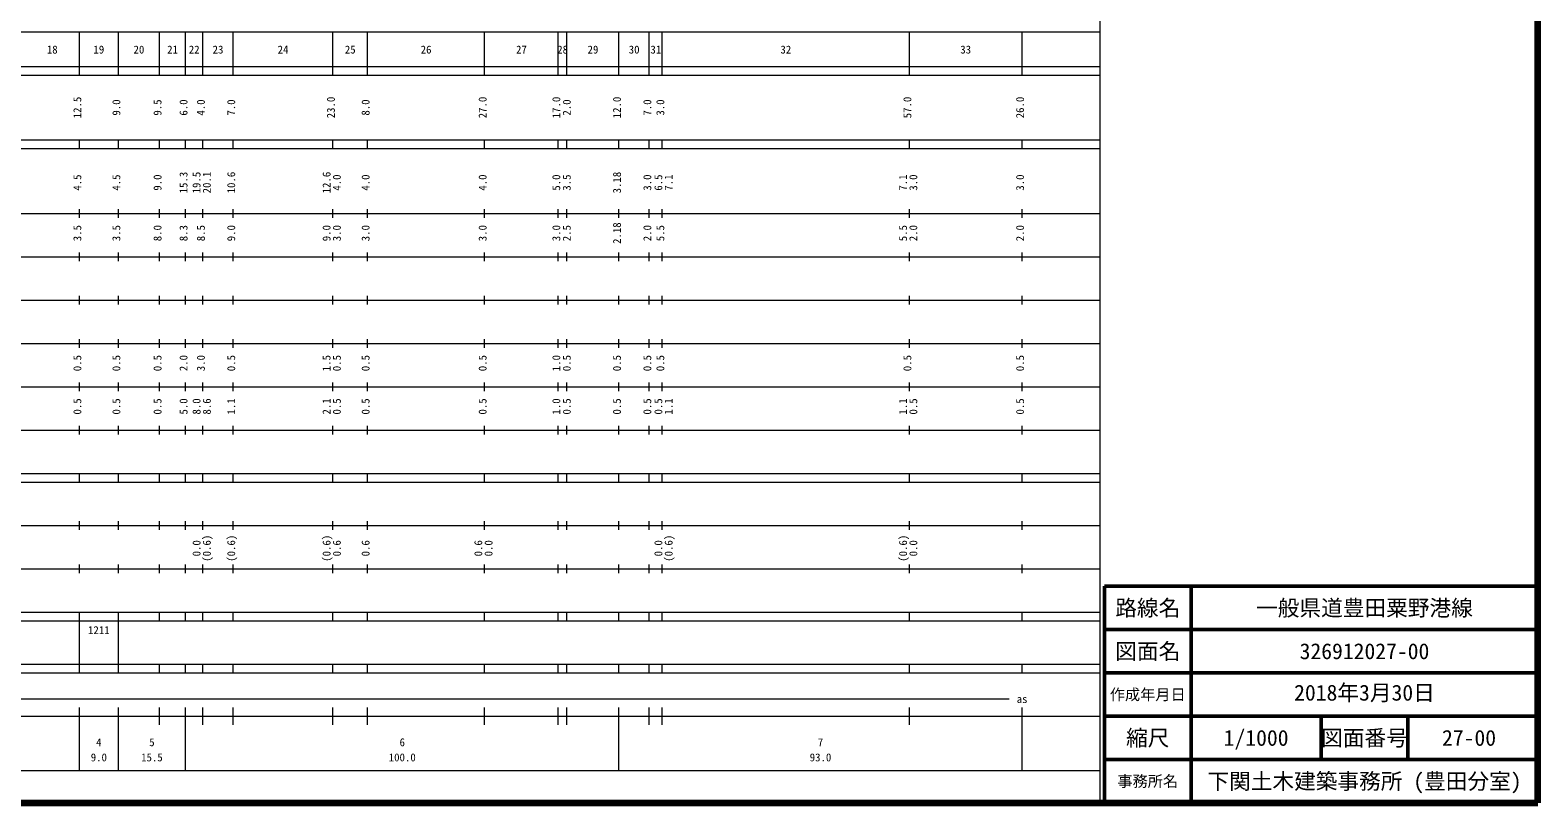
# Model space of a CAD drawing. Units: millimetres, scale not verified. Extents: x 40000 to 680000, y 20000 to 380000.
# Drawn here: x 332152 to 680000, y 20000 to 198357 of the extents above; entities that cross this region are included whole.
import ezdxf
from ezdxf.enums import TextEntityAlignment as Align

# ---------------------------------------------------------------- set-up
doc = ezdxf.new("R2010")
doc.units = ezdxf.units.MM
doc.header["$LTSCALE"] = 1000
for name, color, linetype, lineweight in [('M-TTL', 2, 'Continuous', 140), ('M-TTL-BAND', 7, 'Continuous', 13), ('M-TTL-FRAM', 2, 'Continuous', 50), ('M-TTL-LINE', 7, 'Continuous', 50)]:
    doc.layers.add(name, color=color, linetype=linetype, lineweight=lineweight)
doc.layers.add('M-TTL-TXT', color=7, linetype='Continuous')
doc.styles.add('ＭＳ ゴシック', font='')
doc.styles.get('ＭＳ ゴシック').set_extended_font_data('MS Gothic')

msp = doc.modelspace()

# ---------------------------------------------------------------- linework, layer by layer
at = {"layer": 'M-TTL'}
for p, q in [((680000, 20000), (680000, 380000)), ((40000, 20000), (680000, 20000))]:
    msp.add_line(p, q, dxfattribs=at)
at = {"layer": 'M-TTL-BAND'}
for p, q in [((579000, 20000), (579000, 370000)), ((68000, 198000), (579000, 198000)), ((343500, 188000), (343500, 198000)), ((352500, 188000), (352500, 198000)), ((362000, 188000), (362000, 198000)), ((368000, 188000), (368000, 198000)), ((372000, 188000), (372000, 198000)), ((379000, 188000), (379000, 198000)), ((402000, 188000), (402000, 198000)), ((410000, 188000), (410000, 198000)), ((437000, 188000), (437000, 198000)), ((454000, 188000), (454000, 198000)), ((456000, 188000), (456000, 198000)), ((468000, 188000), (468000, 198000)), ((475000, 188000), (475000, 198000)), ((478000, 188000), (478000, 198000)), ((535000, 188000), (535000, 198000)), ((561000, 188000), (561000, 198000)), ((40000, 190000), (579000, 190000)), ((40000, 188000), (579000, 188000)), ((40000, 173000), (579000, 173000)), ((40000, 171000), (579000, 171000)), ((343500, 171000), (343500, 173000)), ((352500, 171000), (352500, 173000)), ((362000, 171000), (362000, 173000)), ((368000, 171000), (368000, 173000)), ((372000, 171000), (372000, 173000)), ((379000, 171000), (379000, 173000)), ((402000, 171000), (402000, 173000)), ((410000, 171000), (410000, 173000)), ((437000, 171000), (437000, 173000)), ((454000, 171000), (454000, 173000)), ((456000, 171000), (456000, 173000)), ((468000, 171000), (468000, 173000)), ((475000, 171000), (475000, 173000)), ((478000, 171000), (478000, 173000)), ((535000, 171000), (535000, 173000)), ((561000, 171000), (561000, 173000)), ((343500, 155000), (343500, 157000)), ((352500, 155000), (352500, 157000)), ((362000, 155000), (362000, 157000)), ((368000, 155000), (368000, 157000)), ((372000, 155000), (372000, 157000)), ((379000, 155000), (379000, 157000)), ((402000, 155000), (402000, 157000)), ((410000, 155000), (410000, 157000)), ((437000, 155000), (437000, 157000)), ((454000, 155000), (454000, 157000)), ((456000, 155000), (456000, 157000)), ((468000, 155000), (468000, 157000)), ((475000, 155000), (475000, 157000)), ((478000, 155000), (478000, 157000)), ((535000, 155000), (535000, 157000)), ((561000, 155000), (561000, 157000)), ((40000, 156000), (579000, 156000)), ((343500, 145000), (343500, 147000)), ((352500, 145000), (352500, 147000)), ((362000, 145000), (362000, 147000)), ((368000, 145000), (368000, 147000)), ((372000, 145000), (372000, 147000)), ((379000, 145000), (379000, 147000)), ((402000, 145000), (402000, 147000)), ((410000, 145000), (410000, 147000)), ((437000, 145000), (437000, 147000)), ((454000, 145000), (454000, 147000)), ((456000, 145000), (456000, 147000)), ((468000, 145000), (468000, 147000)), ((475000, 145000), (475000, 147000)), ((478000, 145000), (478000, 147000)), ((535000, 145000), (535000, 147000)), ((561000, 145000), (561000, 147000)), ((46000, 146000), (579000, 146000)), ((52000, 136000), (579000, 136000)), ((343500, 135000), (343500, 137000)), ((352500, 135000), (352500, 137000)), ((362000, 135000), (362000, 137000)), ((368000, 135000), (368000, 137000)), ((372000, 135000), (372000, 137000)), ((379000, 135000), (379000, 137000)), ((402000, 135000), (402000, 137000)), ((410000, 135000), (410000, 137000)), ((437000, 135000), (437000, 137000)), ((454000, 135000), (454000, 137000)), ((456000, 135000), (456000, 137000)), ((468000, 135000), (468000, 137000)), ((475000, 135000), (475000, 137000)), ((478000, 135000), (478000, 137000)), ((535000, 135000), (535000, 137000)), ((561000, 135000), (561000, 137000)), ((46000, 126000), (579000, 126000)), ((343500, 125000), (343500, 127000)), ((352500, 125000), (352500, 127000)), ((362000, 125000), (362000, 127000)), ((368000, 125000), (368000, 127000)), ((372000, 125000), (372000, 127000)), ((379000, 125000), (379000, 127000)), ((402000, 125000), (402000, 127000)), ((410000, 125000), (410000, 127000)), ((437000, 125000), (437000, 127000)), ((454000, 125000), (454000, 127000)), ((456000, 125000), (456000, 127000)), ((468000, 125000), (468000, 127000)), ((475000, 125000), (475000, 127000)), ((478000, 125000), (478000, 127000)), ((535000, 125000), (535000, 127000)), ((561000, 125000), (561000, 127000)), ((52000, 116000), (579000, 116000)), ((343500, 115000), (343500, 117000)), ((352500, 115000), (352500, 117000)), ((362000, 115000), (362000, 117000)), ((368000, 115000), (368000, 117000)), ((372000, 115000), (372000, 117000)), ((379000, 115000), (379000, 117000)), ((402000, 115000), (402000, 117000)), ((410000, 115000), (410000, 117000)), ((437000, 115000), (437000, 117000)), ((454000, 115000), (454000, 117000)), ((456000, 115000), (456000, 117000)), ((468000, 115000), (468000, 117000)), ((475000, 115000), (475000, 117000)), ((478000, 115000), (478000, 117000)), ((535000, 115000), (535000, 117000)), ((561000, 115000), (561000, 117000)), ((46000, 106000), (579000, 106000)), ((343500, 105000), (343500, 107000)), ((352500, 105000), (352500, 107000)), ((362000, 105000), (362000, 107000)), ((368000, 105000), (368000, 107000)), ((372000, 105000), (372000, 107000)), ((379000, 105000), (379000, 107000)), ((402000, 105000), (402000, 107000)), ((410000, 105000), (410000, 107000)), ((437000, 105000), (437000, 107000)), ((454000, 105000), (454000, 107000)), ((456000, 105000), (456000, 107000)), ((468000, 105000), (468000, 107000)), ((475000, 105000), (475000, 107000)), ((478000, 105000), (478000, 107000)), ((535000, 105000), (535000, 107000)), ((561000, 105000), (561000, 107000)), ((40000, 96000), (579000, 96000)), ((40000, 94000), (579000, 94000)), ((343500, 94000), (343500, 96000)), ((352500, 94000), (352500, 96000)), ((362000, 94000), (362000, 96000)), ((368000, 94000), (368000, 96000)), ((372000, 94000), (372000, 96000)), ((379000, 94000), (379000, 96000)), ((402000, 94000), (402000, 96000)), ((410000, 94000), (410000, 96000)), ((437000, 94000), (437000, 96000)), ((454000, 94000), (454000, 96000)), ((456000, 94000), (456000, 96000)), ((468000, 94000), (468000, 96000)), ((475000, 94000), (475000, 96000)), ((478000, 94000), (478000, 96000)), ((535000, 94000), (535000, 96000)), ((561000, 94000), (561000, 96000)), ((49000, 84000), (579000, 84000)), ((343500, 83000), (343500, 85000)), ((352500, 83000), (352500, 85000)), ((362000, 83000), (362000, 85000)), ((368000, 83000), (368000, 85000)), ((372000, 83000), (372000, 85000)), ((379000, 83000), (379000, 85000)), ((402000, 83000), (402000, 85000)), ((410000, 83000), (410000, 85000)), ((437000, 83000), (437000, 85000)), ((454000, 83000), (454000, 85000)), ((456000, 83000), (456000, 85000)), ((468000, 83000), (468000, 85000)), ((475000, 83000), (475000, 85000)), ((478000, 83000), (478000, 85000)), ((535000, 83000), (535000, 85000)), ((561000, 83000), (561000, 85000)), ((40000, 74000), (579000, 74000)), ((343500, 73000), (343500, 75000)), ((352500, 73000), (352500, 75000)), ((362000, 73000), (362000, 75000)), ((368000, 73000), (368000, 75000)), ((372000, 73000), (372000, 75000)), ((379000, 73000), (379000, 75000)), ((402000, 73000), (402000, 75000)), ((410000, 73000), (410000, 75000)), ((437000, 73000), (437000, 75000)), ((454000, 73000), (454000, 75000)), ((456000, 73000), (456000, 75000)), ((468000, 73000), (468000, 75000)), ((475000, 73000), (475000, 75000)), ((478000, 73000), (478000, 75000)), ((535000, 73000), (535000, 75000)), ((561000, 73000), (561000, 75000)), ((40000, 64000), (579000, 64000)), ((343500, 62000), (343500, 64000)), ((352500, 62000), (352500, 64000)), ((362000, 62000), (362000, 64000)), ((368000, 62000), (368000, 64000)), ((372000, 62000), (372000, 64000)), ((379000, 62000), (379000, 64000)), ((402000, 62000), (402000, 64000)), ((410000, 62000), (410000, 64000)), ((437000, 62000), (437000, 64000)), ((454000, 62000), (454000, 64000)), ((456000, 62000), (456000, 64000)), ((468000, 62000), (468000, 64000)), ((475000, 62000), (475000, 64000)), ((478000, 62000), (478000, 64000)), ((535000, 62000), (535000, 64000)), ((561000, 62000), (561000, 64000)), ((40000, 62000), (579000, 62000)), ((343500, 52000), (343500, 62000)), ((352500, 52000), (352500, 62000)), ((40000, 52000), (579000, 52000)), ((40000, 50000), (579000, 50000)), ((343500, 50000), (343500, 52000)), ((352500, 50000), (352500, 52000)), ((362000, 50000), (362000, 52000)), ((368000, 50000), (368000, 52000)), ((372000, 50000), (372000, 52000)), ((379000, 50000), (379000, 52000)), ((402000, 50000), (402000, 52000)), ((410000, 50000), (410000, 52000)), ((437000, 50000), (437000, 52000)), ((454000, 50000), (454000, 52000)), ((456000, 50000), (456000, 52000)), ((468000, 50000), (468000, 52000)), ((475000, 50000), (475000, 52000)), ((478000, 50000), (478000, 52000)), ((535000, 50000), (535000, 52000)), ((561000, 50000), (561000, 52000)), ((71000, 44000), (558000, 44000)), ((343500, 27500), (343500, 42000)), ((352500, 27500), (352500, 42000)), ((362000, 38000), (362000, 42000)), ((368000, 27500), (368000, 42000)), ((372000, 38000), (372000, 42000)), ((379000, 38000), (379000, 42000)), ((402000, 38000), (402000, 42000)), ((410000, 38000), (410000, 42000)), ((437000, 38000), (437000, 42000)), ((454000, 38000), (454000, 42000)), ((456000, 38000), (456000, 42000)), ((468000, 27500), (468000, 42000)), ((475000, 38000), (475000, 42000)), ((478000, 38000), (478000, 42000)), ((535000, 38000), (535000, 42000)), ((561000, 27500), (561000, 42000)), ((40000, 40000), (579000, 40000)), ((68000, 27500), (579000, 27500))]:
    msp.add_line(p, q, dxfattribs=at)
at = {"layer": 'M-TTL-FRAM'}
for p, q in [((680000, 70000), (580000, 70000)), ((580000, 70000), (580000, 20000))]:
    msp.add_line(p, q, dxfattribs=at)
at = {"layer": 'M-TTL-LINE'}
for p, q in [((600000, 70000), (600000, 20000)), ((680000, 60000), (580000, 60000)), ((680000, 50000), (580000, 50000)), ((680000, 40000), (580000, 40000)), ((630000, 40000), (630000, 30000)), ((650000, 40000), (650000, 30000)), ((680000, 30000), (580000, 30000))]:
    msp.add_line(p, q, dxfattribs=at)

# ---------------------------------------------------------------- texts
at = {"layer": 'M-TTL-BAND', "style": 'ＭＳ ゴシック'}
for s, p in [('18', (337250, 192405)), ('19', (348000, 192405)), ('20', (357250, 192405)), ('21', (365000, 192405)), ('22', (370000, 192405)), ('23', (375500, 192405)), ('24', (390500, 192405)), ('25', (406000, 192405)), ('26', (423500, 192405)), ('27', (445500, 192405)), ('28', (455000, 192405)), ('29', (462000, 192405)), ('30', (471500, 192405)), ('31', (476500, 192405)), ('32', (506500, 192405)), ('33', (548000, 192405)), ('as', (561000, 42500)), ('4', (348000, 32523)), ('5', (360250, 32523)), ('6', (418000, 32523)), ('7', (514500, 32523)), ('9.0', (348000, 29033)), ('15.5', (360250, 29033)), ('100.0', (418000, 29033)), ('93.0', (514500, 29033))]:
    msp.add_text(s, height=1833, dxfattribs=at).set_placement(p, align=Align.BOTTOM_CENTER)
for s, p in [('12.5', (344500, 180500)), ('9.0', (353500, 180500)), ('9.5', (363000, 180500)), ('6.0', (369000, 180500)), ('4.0', (373000, 180500)), ('7.0', (380000, 180500)), ('23.0', (403000, 180500)), ('8.0', (411000, 180500)), ('27.0', (438000, 180500)), ('17.0', (455000, 180500)), ('2.0', (457416, 180500)), ('12.0', (469000, 180500)), ('7.0', (476000, 180500)), ('3.0', (479000, 180500)), ('57.0', (536000, 180500)), ('26.0', (562000, 180500)), ('4.5', (344500, 163174)), ('4.5', (353500, 163174)), ('9.0', (363000, 163174)), ('15.3', (369000, 163174)), ('19.5', (372000, 163174)), ('20.1', (374370, 163174)), ('10.6', (380000, 163174)), ('12.6', (402000, 163174)), ('4.0', (404370, 163174)), ('4.0', (411000, 163174)), ('4.0', (438000, 163174)), ('5.0', (455000, 163174)), ('3.5', (457416, 163174)), ('3.18', (469000, 163174)), ('3.0', (476000, 163174)), ('6.5', (478547, 163174)), ('7.1', (480917, 163174)), ('7.1', (535000, 163174)), ('3.0', (537370, 163174)), ('3.0', (562000, 163174)), ('3.5', (344500, 151500)), ('3.5', (353500, 151500)), ('8.0', (363000, 151500)), ('8.3', (369000, 151500)), ('8.5', (373000, 151500)), ('9.0', (380000, 151500)), ('9.0', (402000, 151500)), ('3.0', (404370, 151500)), ('3.0', (411000, 151500)), ('3.0', (438000, 151500)), ('3.0', (455000, 151500)), ('2.5', (457416, 151500)), ('2.18', (469000, 151500)), ('2.0', (476000, 151500)), ('5.5', (479000, 151500)), ('5.5', (535000, 151500)), ('2.0', (537370, 151500)), ('2.0', (562000, 151500)), ('0.5', (344500, 121500)), ('0.5', (353500, 121500)), ('0.5', (363000, 121500)), ('2.0', (369000, 121500)), ('3.0', (373000, 121500)), ('0.5', (380000, 121500)), ('1.5', (402000, 121500)), ('0.5', (404370, 121500)), ('0.5', (411000, 121500)), ('0.5', (438000, 121500)), ('1.0', (455000, 121500)), ('0.5', (457416, 121500)), ('0.5', (469000, 121500)), ('0.5', (476000, 121500)), ('0.5', (479000, 121500)), ('0.5', (536000, 121500)), ('0.5', (562000, 121500)), ('0.5', (344500, 111500)), ('0.5', (353500, 111500)), ('0.5', (363000, 111500)), ('5.0', (369000, 111500)), ('8.0', (372000, 111500)), ('8.6', (374370, 111500)), ('1.1', (380000, 111500)), ('2.1', (402000, 111500)), ('0.5', (404370, 111500)), ('0.5', (411000, 111500)), ('0.5', (438000, 111500)), ('1.0', (455000, 111500)), ('0.5', (457416, 111500)), ('0.5', (469000, 111500)), ('0.5', (476000, 111500)), ('0.5', (478547, 111500)), ('1.1', (480917, 111500)), ('1.1', (535000, 111500)), ('0.5', (537370, 111500)), ('0.5', (562000, 111500)), ('0.0', (372000, 78764)), ('(0.6)', (374370, 78764)), ('(0.6)', (380000, 78764)), ('(0.6)', (402000, 78764)), ('0.6', (404370, 78764)), ('0.6', (411000, 78764)), ('0.6', (437000, 78764)), ('0.0', (439370, 78764)), ('0.0', (478547, 78764)), ('(0.6)', (480917, 78764)), ('(0.6)', (535000, 78764)), ('0.0', (537370, 78764))]:
    msp.add_text(s, height=1833, rotation=90, dxfattribs=at).set_placement(p, align=Align.BOTTOM_CENTER)
msp.add_text('1211', height=1833, dxfattribs=at).set_placement((345500, 58405), align=Align.BOTTOM_LEFT)
at = {"layer": 'M-TTL-LINE', "style": 'ＭＳ ゴシック'}
msp.add_text('作成年月日', height=2566, dxfattribs=at).set_placement((590000, 45000), align=Align.MIDDLE_CENTER)
msp.add_text('作成年月日', height=2566, dxfattribs=at).set_placement((590000, 45000), align=Align.MIDDLE_CENTER)
at = {"layer": 'M-TTL-TXT', "style": 'ＭＳ ゴシック'}
for s, height, p in [('路線名', 3666, (590000, 65000)), ('路線名', 3666, (590000, 65000)), ('一般県道豊田粟野港線', 3666, (640000, 65000)), ('図面名', 3666, (590000, 55000)), ('図面名', 3666, (590000, 55000)), ('326912027-00', 3666, (640000, 55000)), ('縮尺', 3666, (590000, 35000)), ('縮尺', 3666, (590000, 35000)), ('1/1000', 3666, (615000, 35000)), ('図面番号', 3666, (640000, 35000)), ('図面番号', 3666, (640000, 35000)), ('27-00', 3666, (664125, 35000)), ('事務所名', 2566, (590000, 25000)), ('事務所名', 2566, (590000, 25000)), ('下関土木建築事務所 (豊田分室)', 3666, (640000, 25000))]:
    msp.add_text(s, height=height, dxfattribs=at).set_placement(p, align=Align.MIDDLE_CENTER)
msp.add_text('2018年3月30日', height=3666, dxfattribs=at).set_placement((640000, 42500), align=Align.BOTTOM_CENTER)

doc.saveas('drawing.dxf')
